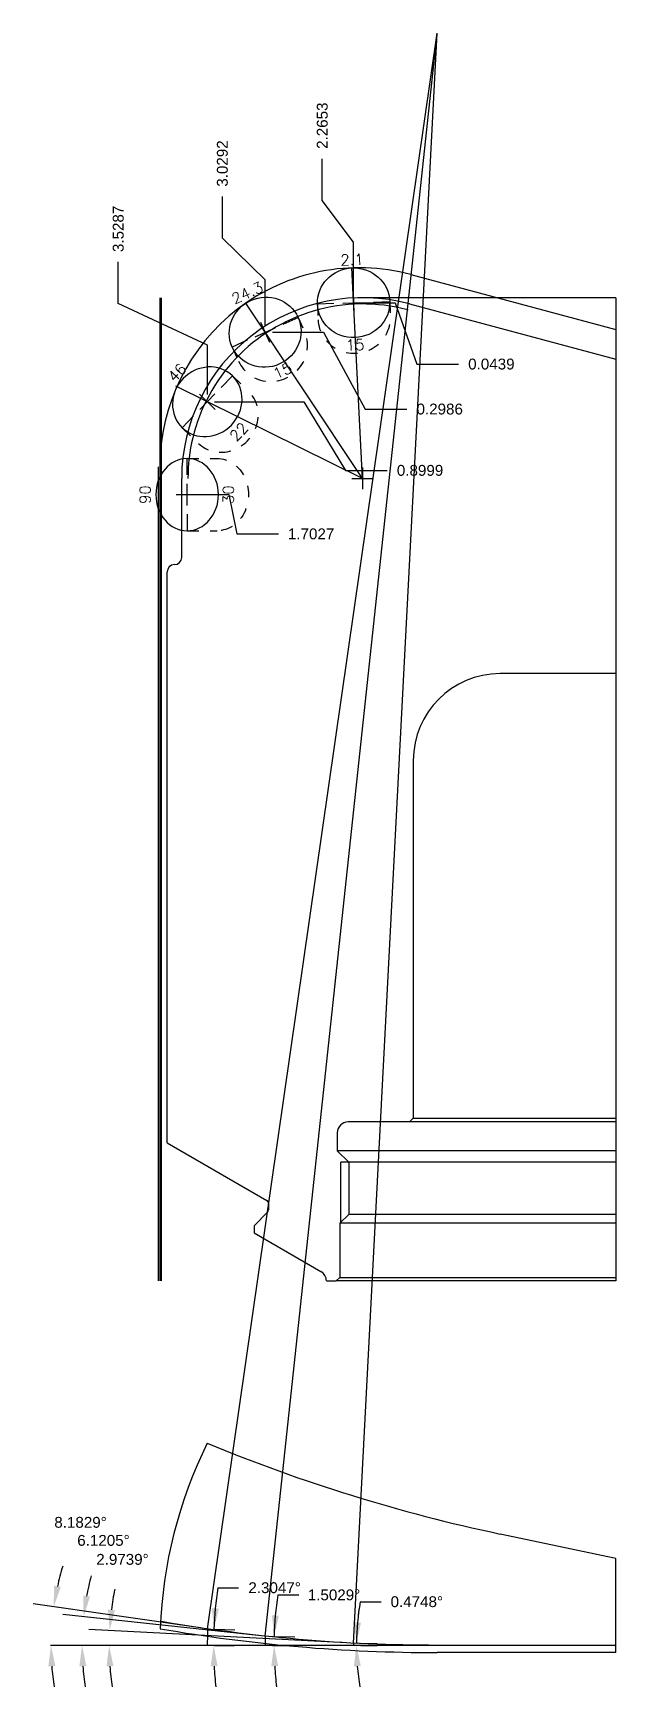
# Model space of a CAD drawing. Header units: inches. Extents: x 104.6 to 170.9, y -36.4 to -12.2.
# Drawn here: x 128.67 to 133.71, y -36.45 to -22.15 of the extents above; entities that cross this region are included whole.
import ezdxf
from ezdxf.enums import TextEntityAlignment as Align

# ---------------------------------------------------------------- set-up
doc = ezdxf.new("R2010")
doc.units = ezdxf.units.IN
doc.header["$MEASUREMENT"] = 0
doc.header["$PDMODE"] = 35
doc.linetypes.add('CENTER2', pattern=[1.125, 0.75, -0.125, 0.125, -0.125])
doc.linetypes.add('HIDDEN2', pattern=[0.1875, 0.125, -0.0625])
doc.layers.get('Defpoints').update_dxf_attribs({"color": 10})
doc.layers.add('Blade_4', color=7, linetype='Continuous', true_color=0x00cccc)
doc.layers.add('CLine', color=5, linetype='CENTER2')
doc.styles.add('RomanS', font='romans')
doc.styles.get("Standard").update_dxf_attribs({"font": 'arial.ttf'})
doc.dimstyles.get("Standard").update_dxf_attribs({"dimtxt": 0.09375, "dimasz": 0.18, "dimexe": 0.18, "dimexo": 0.0625, "dimgap": 0.09, "dimtad": 0, "dimtih": 1, "dimtoh": 1, "dimdec": 4, "dimzin": 0, "dimdsep": 46, "dimtxsty": 'Standard', "dimcen": 0.09, "dimadec": 4, "dimazin": 0, "dimtfac": 1, "dimtdec": 4, "dimtofl": 0, "dimtmove": 0, "dimatfit": 3, "dimfxl": 1, "dimtolj": 1, "dimtzin": 0, "dimarcsym": 0})

# ---------------------------------------------------------------- blocks, each defined once
blk = doc.blocks.new('CMark')
at = {"layer": 'CLine'}
for p, q in [((-0.094, 0), (0.094, 0)), ((0, 0.094), (0, -0.094))]:
    blk.add_line(p, q, dxfattribs=at)
blk = doc.blocks.new('1613@15')
for p, q in [((-0.17, 0), (-0.312, 0)), ((0.171, 0), (0.312, 0))]:
    blk.add_line(p, q)
at = {"color": 8, "linetype": 'HIDDEN2', "ltscale": 0.5}
blk.add_line((-0.312, 0), (-0.312, -0.135), dxfattribs=at)
at = {"color": 8, "linetype": 'HIDDEN2', "ltscale": 0.5, "flags": 128}
blk.add_lwpolyline([(0.312, 0), (0.312, -0.135)], dxfattribs=at)
blk.add_ellipse((0, 0), major_axis=(-0.312, 0), ratio=0.965926, start_param=-3.141592653589793, end_param=3.141592653589793)
at = {"color": 8, "linetype": 'HIDDEN2', "ltscale": 0.5}
blk.add_ellipse((0, -0.135), major_axis=(-0.312, 0), ratio=0.965926, start_param=0, end_param=3.141593, dxfattribs=at)
blk.add_blockref('CMark', (0, 0))
at = {"style": 'RomanS'}
blk.add_text('15', height=0.094, dxfattribs=at).set_placement((0, -0.364), align=Align.MIDDLE_CENTER)
blk.add_attdef('ANG', text='', height=0.094, dxfattribs=at).set_placement((0, 0.298), align=Align.BOTTOM_CENTER)
blk = doc.blocks.new('1613@22')
for p, q in [((-0.17, 0), (-0.313, 0)), ((0.171, 0), (0.312, 0))]:
    blk.add_line(p, q)
at = {"color": 8, "linetype": 'HIDDEN2', "ltscale": 0.5}
blk.add_line((-0.313, 0), (-0.313, -0.195), dxfattribs=at)
at = {"color": 8, "linetype": 'HIDDEN2', "ltscale": 0.5, "flags": 128}
blk.add_lwpolyline([(0.312, 0), (0.312, -0.195)], dxfattribs=at)
blk.add_ellipse((0, 0), major_axis=(-0.312, 0), ratio=0.927168, start_param=3.141593, end_param=9.424778)
at = {"color": 8, "linetype": 'HIDDEN2', "ltscale": 0.5}
blk.add_ellipse((0, -0.195), major_axis=(-0.312, 0), ratio=0.927168, start_param=0, end_param=3.141593, dxfattribs=at)
blk.add_blockref('CMark', (0, 0))
at = {"style": 'RomanS'}
blk.add_text('22', height=0.094, dxfattribs=at).set_placement((0.003, -0.376), align=Align.MIDDLE_CENTER)
blk.add_attdef('ANG', text='', height=0.094, dxfattribs=at).set_placement((0, 0.287), align=Align.BOTTOM_CENTER)
blk = doc.blocks.new('*D223')
at = {"layer": 'Blade_4', "color": 0, "lineweight": -2, "transparency": 16777216}
for p, q in [((131.17, -23.596), (131.17, -23.236)), ((131.44, -23.956), (131.17, -23.596)), ((131.44, -24.418), (131.44, -23.956))]:
    blk.add_line(p, q, dxfattribs=at)
at = {"layer": 'Defpoints', "color": 0, "transparency": 16777216}
for p in [(131.17, -23.236), (133.705, -24.437), (131.44, -24.481)]:
    blk.add_point(p, dxfattribs=at)
at = {"layer": 'Blade_4', "color": 0, "transparency": 16777216, "insert": (131.17, -22.95), "char_height": 0.0938, "attachment_point": 5, "rotation": 90}
blk.add_mtext('\\A1;2.2653', dxfattribs=at)
blk = doc.blocks.new('*D224')
at = {"layer": 'Blade_4', "color": 0, "lineweight": -2, "transparency": 16777216}
for p, q in [((130.307, -23.921), (130.307, -23.561)), ((130.676, -24.281), (130.307, -23.921)), ((130.676, -24.673), (130.676, -24.281))]:
    blk.add_line(p, q, dxfattribs=at)
at = {"layer": 'Defpoints', "color": 0, "transparency": 16777216}
for p in [(130.307, -23.561), (133.705, -24.437), (130.676, -24.735)]:
    blk.add_point(p, dxfattribs=at)
at = {"layer": 'Blade_4', "color": 0, "transparency": 16777216, "insert": (130.307, -23.277), "char_height": 0.0938, "attachment_point": 5, "rotation": 90}
blk.add_mtext('\\A1;3.0292', dxfattribs=at)
blk = doc.blocks.new('*D225')
at = {"layer": 'Blade_4', "color": 0, "lineweight": -2, "transparency": 16777216}
for p, q in [((129.408, -24.487), (129.408, -24.127)), ((130.177, -24.847), (129.408, -24.487)), ((130.177, -25.274), (130.177, -24.847))]:
    blk.add_line(p, q, dxfattribs=at)
at = {"layer": 'Defpoints', "color": 0, "transparency": 16777216}
for p in [(129.408, -24.127), (133.705, -24.437), (130.177, -25.337)]:
    blk.add_point(p, dxfattribs=at)
at = {"layer": 'Blade_4', "color": 0, "transparency": 16777216, "insert": (129.408, -23.842), "char_height": 0.0938, "attachment_point": 5, "rotation": 90}
blk.add_mtext('\\A1;3.5287', dxfattribs=at)
blk = doc.blocks.new('*D226')
at = {"layer": 'Blade_4', "color": 0, "lineweight": -2, "transparency": 16777216}
for p, q in [((131.503, -24.481), (131.8, -24.481)), ((131.8, -24.481), (131.985, -25.011)), ((131.985, -25.011), (132.345, -25.011))]:
    blk.add_line(p, q, dxfattribs=at)
at = {"layer": 'Defpoints', "color": 0, "transparency": 16777216}
for p in [(133.705, -24.437), (131.44, -24.481), (132.345, -25.011)]:
    blk.add_point(p, dxfattribs=at)
at = {"layer": 'Blade_4', "color": 0, "transparency": 16777216, "insert": (132.63, -25.011), "char_height": 0.0938, "attachment_point": 5}
blk.add_mtext('\\A1;0.0439', dxfattribs=at)
blk = doc.blocks.new('*D227')
at = {"layer": 'Blade_4', "color": 0, "lineweight": -2, "transparency": 16777216}
for p, q in [((130.739, -24.735), (131.179, -24.735)), ((131.179, -24.735), (131.539, -25.4)), ((131.539, -25.4), (131.899, -25.4))]:
    blk.add_line(p, q, dxfattribs=at)
at = {"layer": 'Defpoints', "color": 0, "transparency": 16777216}
for p in [(133.705, -24.437), (130.676, -24.735), (131.899, -25.4)]:
    blk.add_point(p, dxfattribs=at)
at = {"layer": 'Blade_4', "color": 0, "transparency": 16777216, "insert": (132.184, -25.4), "char_height": 0.0938, "attachment_point": 5}
blk.add_mtext('\\A1;0.2986', dxfattribs=at)
blk = doc.blocks.new('*D228')
at = {"layer": 'Blade_4', "color": 0, "lineweight": -2, "transparency": 16777216}
for p, q in [((130.239, -25.337), (131.009, -25.337)), ((131.009, -25.337), (131.369, -25.93)), ((131.369, -25.93), (131.729, -25.93))]:
    blk.add_line(p, q, dxfattribs=at)
at = {"layer": 'Defpoints', "color": 0, "transparency": 16777216}
for p in [(133.705, -24.437), (130.177, -25.337), (131.729, -25.93)]:
    blk.add_point(p, dxfattribs=at)
at = {"layer": 'Blade_4', "color": 0, "transparency": 16777216, "insert": (132.014, -25.93), "char_height": 0.0938, "attachment_point": 5}
blk.add_mtext('\\A1;0.8999', dxfattribs=at)
blk = doc.blocks.new('*D263')
at = {"layer": 'Blade_4', "color": 0, "lineweight": -2, "transparency": 16777216}
for p, q in [((131.497, -35.71), (131.677, -35.71)), ((131.503, -36.068), (131.645, -36.07)), ((131.503, -36.087), (131.645, -36.087))]:
    blk.add_line(p, q, dxfattribs=at)
for start, end in [(170.3087, 179.5252), (170.3161, 174.9207), (184.6046, 189.2091)]:
    blk.add_arc((133.705, -36.087), 2.24, start, end, dxfattribs=at)
at = {"layer": 'Blade_4', "color": 0, "transparency": 16777216}
for points in [[(131.504, -35.89), (131.444, -35.887), (131.465, -36.068)], [(131.442, -36.268), (131.502, -36.265), (131.465, -36.087)]]:
    blk.add_solid(points, dxfattribs=at)
at = {"layer": 'Defpoints', "color": 0, "transparency": 16777216}
for p in [(131.44, -36.068), (131.44, -36.087), (131.465, -36.081), (133.705, -36.087)]:
    blk.add_point(p, dxfattribs=at)
at = {"layer": 'Blade_4', "color": 0, "transparency": 16777216, "insert": (131.986, -35.71), "char_height": 0.09375, "attachment_point": 5}
blk.add_mtext('\\A1;0.4748°', dxfattribs=at)
blk = doc.blocks.new('*D264')
at = {"layer": 'Blade_4', "color": 0, "lineweight": -2, "transparency": 16777216}
for p, q in [((130.786, -35.651), (130.966, -35.651)), ((130.74, -36.009), (130.934, -36.014)), ((130.739, -36.087), (130.933, -36.087))]:
    blk.add_line(p, q, dxfattribs=at)
for start, end in [(171.5054, 178.4971), (171.5087, 175.0029), (183.4942, 186.9885)]:
    blk.add_arc((133.705, -36.087), 2.952, start, end, dxfattribs=at)
at = {"layer": 'Blade_4', "color": 0, "transparency": 16777216}
for points in [[(130.795, -35.831), (130.735, -35.828), (130.754, -36.009)], [(130.729, -36.268), (130.789, -36.266), (130.753, -36.087)]]:
    blk.add_solid(points, dxfattribs=at)
at = {"layer": 'Defpoints', "color": 0, "transparency": 16777216}
for p in [(130.677, -36.007), (130.676, -36.087), (130.754, -36.061), (133.705, -36.087)]:
    blk.add_point(p, dxfattribs=at)
at = {"layer": 'Blade_4', "color": 0, "transparency": 16777216, "insert": (131.271, -35.651), "char_height": 0.09375, "attachment_point": 5}
blk.add_mtext('\\A1;1.5029°', dxfattribs=at)
blk = doc.blocks.new('*D265')
at = {"layer": 'Blade_4', "color": 0, "lineweight": -2, "transparency": 16777216}
for p, q in [((130.267, -35.589), (130.447, -35.589)), ((130.242, -35.947), (130.414, -35.954)), ((130.239, -36.087), (130.411, -36.087))]:
    blk.add_line(p, q, dxfattribs=at)
for start, end in [(171.7551, 177.6953), (171.7571, 174.7262), (182.9691, 185.9382)]:
    blk.add_arc((133.705, -36.087), 3.474, start, end, dxfattribs=at)
at = {"layer": 'Blade_4', "color": 0, "transparency": 16777216}
for points in [[(130.276, -35.769), (130.216, -35.765), (130.234, -35.947)], [(130.206, -36.267), (130.266, -36.266), (130.231, -36.087)]]:
    blk.add_solid(points, dxfattribs=at)
at = {"layer": 'Defpoints', "color": 0, "transparency": 16777216}
for p in [(130.18, -35.945), (130.177, -36.087), (130.232, -36.04), (133.705, -36.087)]:
    blk.add_point(p, dxfattribs=at)
at = {"layer": 'Blade_4', "color": 0, "transparency": 16777216, "insert": (130.758, -35.589), "char_height": 0.09375, "attachment_point": 5}
blk.add_mtext('\\A1;2.3047°', dxfattribs=at)
blk = doc.blocks.new('*D266')
at = {"layer": 'Blade_4', "color": 0, "lineweight": -2, "transparency": 16777216}
blk.add_line((131.378, -36.065), (129.153, -35.949), dxfattribs=at)
for start, end in [(168.6804, 172.8533), (184.1728, 188.3457)]:
    blk.add_arc((131.801, -36.087), 2.472, start, end, dxfattribs=at)
at = {"layer": 'Blade_4', "color": 0, "transparency": 16777216}
for points in [[(129.379, -35.782), (129.319, -35.777), (129.333, -35.958)], [(129.306, -36.268), (129.366, -36.266), (129.329, -36.087)]]:
    blk.add_solid(points, dxfattribs=at)
at = {"layer": 'Defpoints', "color": 0, "transparency": 16777216}
for p in [(128.822, -36.087), (129.33, -36.044), (131.44, -36.068), (131.471, -36.07), (132.163, -36.087)]:
    blk.add_point(p, dxfattribs=at)
at = {"layer": 'Blade_4', "color": 0, "transparency": 16777216, "insert": (129.444, -35.344), "char_height": 0.09375, "attachment_point": 5}
blk.add_mtext('\\A1;2.9739°', dxfattribs=at)
blk = doc.blocks.new('*D267')
at = {"layer": 'Blade_4', "color": 0, "lineweight": -2, "transparency": 16777216}
blk.add_line((130.615, -36.001), (128.93, -35.82), dxfattribs=at)
for start, end in [(164.9973, 169.4384), (184.4411, 188.8822)]:
    blk.add_arc((131.418, -36.087), 2.323, start, end, dxfattribs=at)
at = {"layer": 'Blade_4', "color": 0, "transparency": 16777216}
for points in [[(129.164, -35.665), (129.105, -35.657), (129.109, -35.839)], [(129.072, -36.268), (129.132, -36.265), (129.095, -36.087)]]:
    blk.add_solid(points, dxfattribs=at)
at = {"layer": 'Defpoints', "color": 0, "transparency": 16777216}
for p in [(129.097, -36.004), (130.677, -36.007), (130.708, -36.011), (128.822, -36.087), (132.163, -36.087)]:
    blk.add_point(p, dxfattribs=at)
at = {"layer": 'Blade_4', "color": 0, "transparency": 16777216, "insert": (129.28, -35.18), "char_height": 0.09375, "attachment_point": 5}
blk.add_mtext('\\A1;6.1205°', dxfattribs=at)
blk = doc.blocks.new('*D268')
at = {"layer": 'Blade_4', "color": 0, "lineweight": -2, "transparency": 16777216}
blk.add_line((130.118, -35.936), (128.672, -35.728), dxfattribs=at)
for start, end in [(162.9989, 167.408), (184.4091, 188.8182)]:
    blk.add_arc((131.166, -36.087), 2.34, start, end, dxfattribs=at)
at = {"layer": 'Blade_4', "color": 0, "transparency": 16777216}
for points in [[(128.912, -35.582), (128.853, -35.571), (128.85, -35.754)], [(128.804, -36.268), (128.864, -36.265), (128.827, -36.087)]]:
    blk.add_solid(points, dxfattribs=at)
at = {"layer": 'Defpoints', "color": 0, "transparency": 16777216}
for p in [(128.829, -35.975), (130.18, -35.945), (130.21, -35.949), (128.822, -36.087), (132.163, -36.087)]:
    blk.add_point(p, dxfattribs=at)
at = {"layer": 'Blade_4', "color": 0, "transparency": 16777216, "insert": (129.082, -35.024), "char_height": 0.09375, "attachment_point": 5}
blk.add_mtext('\\A1;8.1829°', dxfattribs=at)
blk = doc.blocks.new('*D299')
at = {"layer": 'Blade_4', "color": 0, "lineweight": -2, "transparency": 16777216}
for p, q in [((130.065, -26.139), (130.363, -26.139)), ((130.363, -26.139), (130.433, -26.479)), ((130.433, -26.479), (130.793, -26.479))]:
    blk.add_line(p, q, dxfattribs=at)
at = {"layer": 'Defpoints', "color": 0, "transparency": 16777216}
for p in [(133.705, -24.437), (130.003, -26.139), (130.793, -26.479)]:
    blk.add_point(p, dxfattribs=at)
at = {"layer": 'Blade_4', "color": 0, "transparency": 16777216, "insert": (131.073, -26.479), "char_height": 0.0938, "attachment_point": 5}
blk.add_mtext('\\A1;1.7027', dxfattribs=at)
blk = doc.blocks.new('1613@30')
for p, q in [((-0.17, 0), (-0.312, 0)), ((0.171, 0), (0.312, 0))]:
    blk.add_line(p, q)
at = {"color": 8, "linetype": 'HIDDEN2', "ltscale": 0.5}
blk.add_line((-0.312, 0), (-0.312, -0.26), dxfattribs=at)
at = {"color": 8, "linetype": 'HIDDEN2', "ltscale": 0.5, "flags": 128}
blk.add_lwpolyline([(0.312, 0), (0.312, -0.26)], dxfattribs=at)
at = {"extrusion": (0, 0, -1)}
blk.add_ellipse((0, 0), major_axis=(-0.312, 0), ratio=0.866025, start_param=-3.141592653589793, end_param=3.141592653589793, dxfattribs=at)
at = {"color": 8, "linetype": 'HIDDEN2', "ltscale": 0.5, "extrusion": (0, 0, -1)}
blk.add_ellipse((0, -0.26), major_axis=(-0.312, 0), ratio=0.866025, start_param=3.068877, end_param=6.355901, dxfattribs=at)
blk.add_blockref('CMark', (0, 0))
at = {"style": 'RomanS'}
blk.add_text('30', height=0.094, dxfattribs=at).set_placement((0, -0.356), align=Align.MIDDLE_CENTER)
blk.add_attdef('ANG', text='', height=0.094, dxfattribs=at).set_placement((0, 0.287), align=Align.BOTTOM_CENTER)

msp = doc.modelspace()

# ---------------------------------------------------------------- linework, layer by layer
at = {"color": 5}
for p, q in [((131.93305, -24.23652), (133.70538, -24.71142)), ((129.75188, -25.89792), (129.75188, -32.93668)), ((129.76788, -25.89792), (129.76788, -32.93668))]:
    msp.add_line(p, q, dxfattribs=at)
for p, q in [((129.76788, -24.43668), (129.76788, -32.93668)), ((129.77788, -24.43668), (129.77788, -32.93668)), ((133.70538, -24.43668), (131.51788, -24.43668)), ((133.70538, -24.43668), (133.70538, -32.93668)), ((131.92229, -24.48992), (133.70538, -24.9677)), ((129.95538, -26.6815), (129.95538, -25.99918)), ((129.83038, -31.744), (129.83038, -26.8065)), ((133.70538, -27.68668), (132.70538, -27.68668)), ((131.95538, -28.43668), (131.95538, -31.53043)), ((131.92413, -31.56168), (131.39288, -31.56168)), ((131.95538, -31.53043), (131.92413, -31.56168)), ((133.70538, -31.56168), (131.92413, -31.56168)), ((131.95538, -31.53043), (133.70538, -31.53043)), ((131.29913, -31.65543), (131.29913, -31.81168)), ((129.83038, -31.744), (130.68976, -32.24016)), ((133.70538, -31.81168), (131.29913, -31.81168)), ((131.29913, -31.81168), (131.39803, -31.91058)), ((131.39803, -31.91058), (131.33038, -31.91058)), ((131.33038, -32.42848), (131.33038, -31.91058)), ((133.70538, -31.91058), (131.39803, -31.91058)), ((131.39803, -31.91058), (131.39803, -32.36083)), ((130.70538, -32.26722), (130.70538, -32.32127)), ((130.69623, -32.34336), (130.58038, -32.45921)), ((131.39803, -32.36083), (131.32218, -32.43668)), ((133.70538, -32.43668), (131.32218, -32.43668)), ((131.32218, -32.43668), (131.32218, -32.90543)), ((133.70538, -32.36083), (131.39803, -32.36083)), ((130.58038, -32.45921), (130.58038, -32.52171)), ((130.58038, -32.52171), (131.15851, -32.85549)), ((131.20538, -32.93668), (131.29093, -32.93668)), ((131.32218, -32.90543), (131.29093, -32.93668)), ((133.70538, -32.93668), (131.29093, -32.93668)), ((131.32218, -32.90543), (133.70538, -32.90543)), ((133.70538, -35.33672), (132.70538, -35.12416)), ((133.70538, -36.08672), (133.70538, -35.33672)), ((133.70538, -36.14922), (132.16328, -36.14922)), ((133.70538, -36.14922), (133.70538, -36.08672))]:
    msp.add_line(p, q)
at = {"color": 1}
for p, q in [((131.90823, -24.54237), (131.91113, -24.54315)), ((132.16328, -36.08672), (128.82224, -36.08672))]:
    msp.add_line(p, q, dxfattribs=at)
msp.add_lwpolyline([(133.70538, -36.08672), (132.16328, -36.08672, -0.04296551), (129.78118, -35.88164)], format="xyb")
at = {"color": 5}
msp.add_arc((131.48788, -25.89792), 1.72, 75, 180, dxfattribs=at)
for centre, radius, start, end in [((131.51788, -25.99918), 1.5625, 75, 180), ((129.89288, -26.6815), 0.0625, 270, 0), ((129.89288, -26.8065), 0.0625, 90, 180), ((132.70538, -28.43668), 0.75, 90, 180), ((131.39288, -31.65543), 0.09375, 90, 180), ((130.67413, -32.26722), 0.03125, 0, 60), ((130.67413, -32.32127), 0.03125, 315, 0), ((131.11163, -32.93668), 0.09375, 0, 60), ((133.70538, -36.08672), 3.9375, 153.658483, 177.911502), ((135.7201, -20.94102), 14.5, 247.523693, 258), ((132.16328, -22.14922), 14, 260.159083, 270)]:
    msp.add_arc(centre, radius, start, end)
at = {"color": 1}
for start, end in [(106.391893, 136.598053), (75, 106.391893), (136.598053, 166.546145), (166.546145, 180)]:
    msp.add_arc((131.51788, -25.99918), 1.5082, start, end, dxfattribs=at)
at = {"layer": 'Blade_4'}
for p, q in [((130.1795, -35.94482), (132.16328, -22.14922)), ((130.67727, -36.00727), (132.16328, -22.14922)), ((131.44019, -36.06795), (132.16328, -22.14922)), ((131.51788, -25.99918), (131.42446, -24.17908)), ((131.51788, -25.99918), (130.50896, -24.48366)), ((131.51788, -25.99918), (129.90419, -25.20204)), ((130.21043, -35.94927), (130.1795, -35.94482)), ((130.70835, -36.01061), (130.67727, -36.00727)), ((131.4714, -36.06957), (131.44019, -36.06795))]:
    msp.add_line(p, q, dxfattribs=at)
for radius, start in [(3.52873, 177.695328), (3.02915, 178.497139), (2.26527, 179.525245)]:
    msp.add_arc((133.70538, -36.08672), radius, start, 180, dxfattribs=at)

# ---------------------------------------------------------------- block references
msp.add_blockref('CMark', (131.51788, -25.99918))
for name, p, rotation, values in [('1613@15', (131.44012, -24.48054), 2.1, {'ANG': '2.1'}), ('1613@15', (130.67623, -24.73525), 24.3, {'ANG': '24.3'}), ('1613@22', (130.17665, -25.33663), 46, {'ANG': '46'}), ('1613@30', (130.00251, -26.13934), 90, {'ANG': '90'})]:
    msp.add_blockref(name, p, dxfattribs=dict(at, rotation=rotation)).add_auto_attribs(values)

# ---------------------------------------------------------------- dimensions: what is measured, and where the dimension line sits
for feature_location, offset, dtype, origin, picture, middle in [((131.44012, -24.48054), (-0.26986, 1.24495), 1, (133.70538, -24.43668), '*D223', (131.17026, -22.95019)), ((130.676231, -24.735253), (-0.369284, 1.174353), 1, (133.705382, -24.436682), '*D224', (130.306947, -23.276814)), ((130.17665, -25.33663), (-0.76839, 1.20996), 1, (133.70538, -24.43668), '*D225', (129.40825, -23.8421)), ((130.00251, -26.13934), (0.7904, -0.33935), 0, (133.70538, -24.43668), '*D299', (131.0731, -26.47869)), ((130.176648, -25.336631), (1.55264, -0.593419), 0, (133.705382, -24.436682), '*D228', (132.013983, -25.93005)), ((130.67623, -24.73525), (1.22289, -0.66439), 0, (133.70538, -24.43668), '*D227', (132.18369, -25.39964)), ((131.44012, -24.48054), (0.90481, -0.53014), 0, (133.70538, -24.43668), '*D226', (132.62962, -25.01068))]:
    dim = msp.add_ordinate_dim(feature_location=feature_location, offset=offset, dtype=dtype, origin=origin, dimstyle='Standard', dxfattribs=at)
    dim.commit()
    dim.dimension.update_dxf_attribs({"geometry": picture, "text_midpoint": middle})
for base, line2, picture, middle in [((128.8293151, -35.9753788), ((130.2104344, -35.949265), (130.1795026, -35.9448171)), '*D268', (129.0818581, -35.0241723)), ((129.0968169, -36.0040271), ((130.7083452, -36.0106058), (130.6772733, -36.0072739)), '*D267', (129.2797947, -35.1796008)), ((129.3298026, -36.0439511), ((131.4714008, -36.0695704), (131.4401929, -36.0679491)), '*D266', (129.4437994, -35.3435073))]:
    dim = msp.add_angular_dim_2l(base=base, line1=((132.1632816, -36.086719), (128.8222446, -36.086719)), line2=line2, dimstyle='Standard', dxfattribs=at)
    dim.commit()
    dim.dimension.update_dxf_attribs({"geometry": picture, "text_midpoint": middle, "dimtype": 162})
for base, center, p1, p2, picture, middle in [((130.231793, -36.040142), (133.705382, -36.086719), (130.179503, -35.944817), (130.176648, -36.086719), '*D265', (130.757596, -35.588547)), ((130.75354, -36.06091), (133.705382, -36.086719), (130.677273, -36.007274), (130.676231, -36.086719), '*D264', (131.270809, -35.650668)), ((131.46499, -36.08053), (133.70538, -36.08672), (131.44019, -36.06795), (131.44012, -36.08672), '*D263', (131.98637, -35.70957))]:
    dim = msp.add_angular_dim_3p(base=base, center=center, p1=p1, p2=p2, dimstyle='Standard', dxfattribs=at)
    dim.commit()
    dim.dimension.update_dxf_attribs({"geometry": picture, "text_midpoint": middle})

doc.saveas('drawing.dxf')
